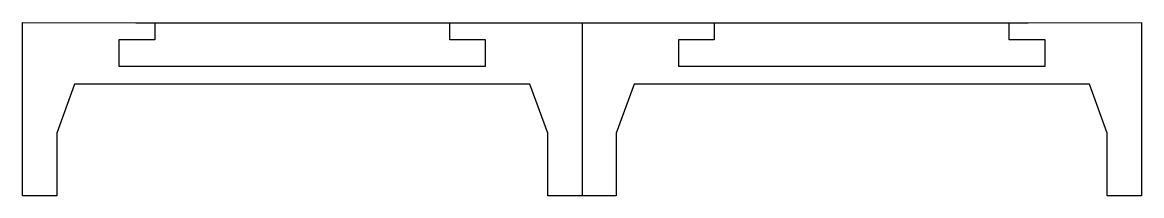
# Model space of a CAD drawing. Header units: millimetres. Extents: x 1 to 81, y -13.8 to -1.3.
import ezdxf

# ---------------------------------------------------------------- set-up
doc = ezdxf.new("R2010")
doc.units = ezdxf.units.MM
doc.layers.get('0').update_dxf_attribs({"linetype": 'CONTINUOUS'})

msp = doc.modelspace()

# ---------------------------------------------------------------- linework, layer by layer
for p, q in [((10.434, -1.373), (10.434, -2.573)), ((31.527, -2.573), (31.527, -1.373)), ((40.987, -1.373), (40.987, -13.751)), ((50.447, -1.373), (50.447, -2.573)), ((71.54, -2.573), (71.54, -1.373)), ((10.434, -2.573), (7.865, -2.573)), ((7.865, -2.573), (7.865, -4.473)), ((34.096, -2.573), (31.527, -2.573)), ((34.096, -4.473), (34.096, -2.573)), ((50.447, -2.573), (47.878, -2.573)), ((47.878, -2.573), (47.878, -4.473)), ((74.109, -2.573), (71.54, -2.573)), ((74.109, -4.473), (74.109, -2.573)), ((7.865, -4.473), (34.096, -4.473)), ((47.878, -4.473), (74.109, -4.473))]:
    msp.add_line(p, q)
msp.add_lwpolyline([(71.54, -1.373), (72.899, -1.373), (81, -1.329), (81, -13.751), (78.548, -13.751), (78.548, -9.262), (77.274, -5.762), (44.713, -5.762), (43.439, -9.262), (43.439, -13.751), (38.535, -13.751), (38.535, -9.262), (37.261, -5.762), (4.7, -5.762), (3.426, -9.262), (3.426, -13.751), (0.974, -13.751), (0.974, -1.329), (9.075, -1.373), (10.434, -1.373), (31.527, -1.373), (50.447, -1.373)], close=True)

doc.saveas('drawing.dxf')
